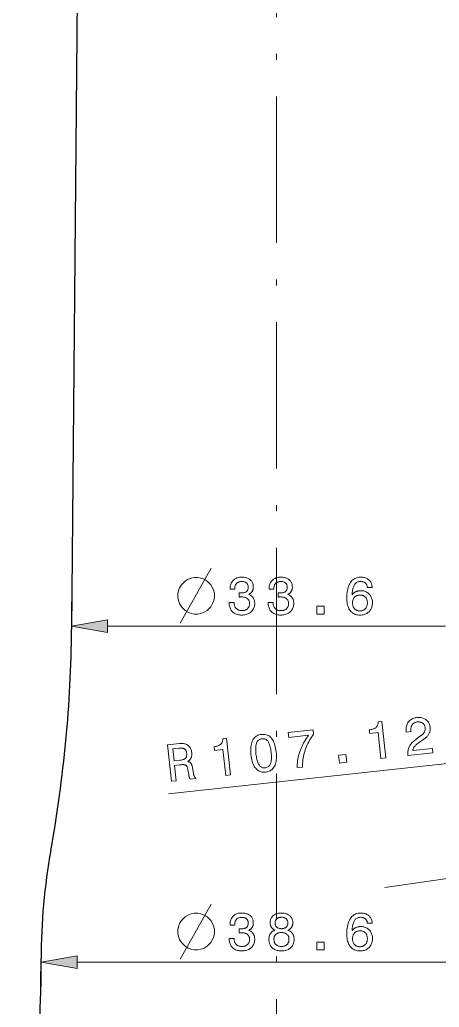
# Model space of a CAD drawing. Extents: x 0 to 297, y 0 to 550.
# Drawn here: x 122.1 to 156.5, y 190.7 to 271.6 of the extents above; entities that cross this region are included whole.
import ezdxf

# ---------------------------------------------------------------- set-up
doc = ezdxf.new("R2010")
doc.units = 0
doc.linetypes.add('DASHDOT', pattern=[18.5, 12, -3, 0.5, -3])

msp = doc.modelspace()

# ---------------------------------------------------------------- linework, layer by layer
at = {"color": 7, "linetype": 'DASHDOT', "lineweight": 13}
msp.add_line((143.167, 357.822), (143.167, 124.347), dxfattribs=at)
at = {"color": 7, "lineweight": 30}
msp.add_line((126.867, 278.622), (126.367, 221.622), dxfattribs=at)
at = {"color": 7, "lineweight": 13, "ltscale": 0.056835}
msp.add_line((126.367, 221.622), (126.367, 223.895), dxfattribs=at)
at = {"color": 7, "lineweight": 13}
for p, q in [((129.321, 221.895), (157.012, 221.895)), ((157.65, 210.686), (134.317, 208.153)), ((126.821, 194.358), (159.512, 194.358))]:
    msp.add_line(p, q, dxfattribs=at)
at = {"color": 7, "lineweight": 13, "ltscale": 0.25}
msp.add_line((152.038, 200.463), (161.931, 201.923), dxfattribs=at)
at = {"color": 7, "lineweight": 13, "ltscale": 0.056581}
msp.add_line((123.867, 194.622), (123.867, 192.358), dxfattribs=at)
at = {"color": 7, "lineweight": 13}
for points in [[(135.268, 222.145), (136.968, 225.145), (137.818, 226.645)], [(135.268, 194.608), (136.968, 197.608), (137.818, 199.108)]]:
    msp.add_lwpolyline(points, dxfattribs=at)
for points in [[(139.279, 223.835), (139.677, 223.835), (139.68, 223.774), (139.686, 223.715), (139.695, 223.658), (139.708, 223.605), (139.724, 223.555), (139.743, 223.507), (139.765, 223.462), (139.79, 223.42), (139.819, 223.381), (139.851, 223.345), (139.886, 223.312), (139.923, 223.283), (139.963, 223.257), (140.006, 223.234), (140.052, 223.215), (140.1, 223.199), (140.151, 223.187), (140.205, 223.178), (140.261, 223.173), (140.32, 223.171), (140.378, 223.173), (140.433, 223.178), (140.486, 223.186), (140.536, 223.197), (140.584, 223.211), (140.629, 223.228), (140.672, 223.249), (140.712, 223.272), (140.75, 223.299), (140.785, 223.329), (140.817, 223.362), (140.846, 223.397), (140.871, 223.435), (140.893, 223.475), (140.912, 223.517), (140.927, 223.562), (140.939, 223.609), (140.948, 223.658), (140.953, 223.71), (140.955, 223.764), (140.953, 223.813), (140.948, 223.86), (140.939, 223.904), (140.928, 223.947), (140.913, 223.987), (140.894, 224.025), (140.872, 224.061), (140.847, 224.094), (140.819, 224.126), (140.787, 224.155), (140.752, 224.181), (140.714, 224.205), (140.674, 224.226), (140.631, 224.245), (140.585, 224.26), (140.537, 224.273), (140.486, 224.282), (140.432, 224.289), (140.375, 224.294), (140.316, 224.295), (140.307, 224.295), (140.299, 224.295), (140.29, 224.295), (140.281, 224.295), (140.273, 224.294), (140.264, 224.294), (140.255, 224.294), (140.246, 224.294), (140.236, 224.293), (140.227, 224.293), (140.218, 224.292), (140.207, 224.292), (140.197, 224.291), (140.185, 224.291), (140.173, 224.29), (140.161, 224.29), (140.148, 224.289), (140.134, 224.288), (140.12, 224.287), (140.105, 224.287), (140.105, 224.626), (140.114, 224.626), (140.123, 224.625), (140.132, 224.625), (140.141, 224.624), (140.15, 224.624), (140.159, 224.624), (140.168, 224.624), (140.176, 224.623), (140.185, 224.623), (140.193, 224.623), (140.202, 224.623), (140.21, 224.622), (140.218, 224.622), (140.226, 224.622), (140.234, 224.622), (140.242, 224.622), (140.249, 224.622), (140.257, 224.622), (140.264, 224.622), (140.271, 224.622), (140.328, 224.623), (140.382, 224.626), (140.432, 224.632), (140.48, 224.64), (140.525, 224.65), (140.566, 224.663), (140.605, 224.678), (140.64, 224.695), (140.673, 224.715), (140.703, 224.737), (140.729, 224.761), (140.753, 224.787), (140.774, 224.816), (140.792, 224.848), (140.808, 224.882), (140.82, 224.918), (140.83, 224.957), (140.837, 224.998), (140.841, 225.042), (140.843, 225.088), (140.841, 225.132), (140.837, 225.175), (140.831, 225.215), (140.821, 225.253), (140.809, 225.289), (140.794, 225.323), (140.776, 225.355), (140.756, 225.385), (140.733, 225.412), (140.707, 225.438), (140.678, 225.461), (140.648, 225.482), (140.615, 225.5), (140.579, 225.516), (140.541, 225.529), (140.501, 225.54), (140.458, 225.549), (140.413, 225.555), (140.366, 225.559), (140.316, 225.56), (140.26, 225.558), (140.207, 225.553), (140.156, 225.545), (140.108, 225.534), (140.064, 225.519), (140.021, 225.501), (139.982, 225.48), (139.945, 225.456), (139.911, 225.428), (139.88, 225.398), (139.852, 225.364), (139.827, 225.327), (139.805, 225.287), (139.785, 225.243), (139.769, 225.197), (139.756, 225.148), (139.745, 225.096), (139.738, 225.041), (139.733, 224.982), (139.732, 224.921), (139.348, 224.921), (139.348, 224.951), (139.351, 225.037), (139.358, 225.12), (139.371, 225.199), (139.389, 225.274), (139.412, 225.346), (139.44, 225.415), (139.474, 225.48), (139.512, 225.541), (139.556, 225.599), (139.604, 225.653), (139.657, 225.702), (139.714, 225.747), (139.774, 225.786), (139.838, 225.82), (139.905, 225.849), (139.976, 225.872), (140.05, 225.891), (140.128, 225.904), (140.21, 225.911), (140.295, 225.914), (140.385, 225.912), (140.47, 225.906), (140.552, 225.895), (140.629, 225.88), (140.703, 225.861), (140.772, 225.837), (140.837, 225.81), (140.898, 225.778), (140.955, 225.742), (141.007, 225.701), (141.055, 225.657), (141.098, 225.609), (141.136, 225.558), (141.169, 225.504), (141.197, 225.446), (141.22, 225.385), (141.237, 225.32), (141.25, 225.253), (141.258, 225.181), (141.26, 225.107), (141.259, 225.064), (141.256, 225.022), (141.252, 224.982), (141.245, 224.943), (141.236, 224.905), (141.226, 224.869), (141.213, 224.834), (141.199, 224.8), (141.183, 224.767), (141.164, 224.736), (141.144, 224.706), (141.122, 224.677), (141.098, 224.65), (141.073, 224.624), (141.045, 224.6), (141.016, 224.577), (140.985, 224.556), (140.952, 224.537), (140.917, 224.518), (140.881, 224.502), (140.928, 224.483), (140.973, 224.462), (141.016, 224.44), (141.056, 224.415), (141.094, 224.388), (141.13, 224.36), (141.163, 224.329), (141.194, 224.296), (141.222, 224.262), (141.249, 224.225), (141.272, 224.187), (141.294, 224.147), (141.313, 224.105), (141.329, 224.061), (141.343, 224.016), (141.354, 223.969), (141.363, 223.92), (141.369, 223.87), (141.373, 223.818), (141.374, 223.764), (141.371, 223.679), (141.362, 223.598), (141.348, 223.52), (141.327, 223.445), (141.3, 223.374), (141.268, 223.307), (141.229, 223.242), (141.185, 223.181), (141.135, 223.124), (141.079, 223.07), (141.018, 223.02), (140.953, 222.976), (140.884, 222.937), (140.812, 222.903), (140.735, 222.874), (140.655, 222.85), (140.571, 222.832), (140.483, 222.819), (140.391, 222.811), (140.295, 222.809), (140.204, 222.811), (140.117, 222.82), (140.033, 222.833), (139.954, 222.852), (139.878, 222.877), (139.806, 222.907), (139.737, 222.942), (139.673, 222.983), (139.612, 223.029), (139.555, 223.081), (139.502, 223.137), (139.455, 223.197), (139.414, 223.26), (139.378, 223.327), (139.348, 223.398), (139.323, 223.472), (139.303, 223.55), (139.29, 223.632), (139.281, 223.717), (139.279, 223.806)], [(142.477, 223.835), (142.875, 223.835), (142.878, 223.774), (142.884, 223.715), (142.893, 223.658), (142.906, 223.605), (142.922, 223.555), (142.941, 223.507), (142.963, 223.462), (142.988, 223.42), (143.017, 223.381), (143.049, 223.345), (143.084, 223.312), (143.121, 223.283), (143.162, 223.257), (143.205, 223.234), (143.25, 223.215), (143.298, 223.199), (143.349, 223.187), (143.403, 223.178), (143.459, 223.173), (143.518, 223.171), (143.576, 223.173), (143.631, 223.178), (143.684, 223.186), (143.734, 223.197), (143.782, 223.211), (143.827, 223.228), (143.87, 223.249), (143.91, 223.272), (143.948, 223.299), (143.983, 223.329), (144.015, 223.362), (144.044, 223.397), (144.07, 223.435), (144.092, 223.475), (144.11, 223.517), (144.126, 223.562), (144.137, 223.609), (144.146, 223.658), (144.151, 223.71), (144.153, 223.764), (144.151, 223.813), (144.146, 223.86), (144.138, 223.904), (144.126, 223.947), (144.111, 223.987), (144.092, 224.025), (144.071, 224.061), (144.045, 224.094), (144.017, 224.126), (143.985, 224.155), (143.95, 224.181), (143.913, 224.205), (143.872, 224.226), (143.829, 224.245), (143.784, 224.26), (143.735, 224.273), (143.684, 224.282), (143.63, 224.289), (143.573, 224.294), (143.514, 224.295), (143.505, 224.295), (143.497, 224.295), (143.488, 224.295), (143.48, 224.295), (143.471, 224.294), (143.462, 224.294), (143.453, 224.294), (143.444, 224.294), (143.435, 224.293), (143.425, 224.293), (143.416, 224.292), (143.406, 224.292), (143.395, 224.291), (143.384, 224.291), (143.372, 224.29), (143.359, 224.29), (143.346, 224.289), (143.332, 224.288), (143.318, 224.287), (143.303, 224.287), (143.303, 224.626), (143.312, 224.626), (143.321, 224.625), (143.331, 224.625), (143.34, 224.624), (143.348, 224.624), (143.357, 224.624), (143.366, 224.624), (143.375, 224.623), (143.383, 224.623), (143.392, 224.623), (143.4, 224.623), (143.408, 224.622), (143.416, 224.622), (143.424, 224.622), (143.432, 224.622), (143.44, 224.622), (143.448, 224.622), (143.455, 224.622), (143.462, 224.622), (143.47, 224.622), (143.526, 224.623), (143.58, 224.626), (143.631, 224.632), (143.678, 224.64), (143.723, 224.65), (143.764, 224.663), (143.803, 224.678), (143.839, 224.695), (143.871, 224.715), (143.901, 224.737), (143.927, 224.761), (143.951, 224.787), (143.972, 224.816), (143.99, 224.848), (144.006, 224.882), (144.019, 224.918), (144.028, 224.957), (144.035, 224.998), (144.04, 225.042), (144.041, 225.088), (144.04, 225.132), (144.036, 225.175), (144.029, 225.215), (144.019, 225.253), (144.007, 225.289), (143.992, 225.323), (143.974, 225.355), (143.954, 225.385), (143.931, 225.412), (143.905, 225.438), (143.877, 225.461), (143.846, 225.482), (143.813, 225.5), (143.777, 225.516), (143.739, 225.529), (143.699, 225.54), (143.656, 225.549), (143.611, 225.555), (143.564, 225.559), (143.514, 225.56), (143.458, 225.558), (143.405, 225.553), (143.354, 225.545), (143.307, 225.534), (143.262, 225.519), (143.22, 225.501), (143.18, 225.48), (143.144, 225.456), (143.11, 225.428), (143.079, 225.398), (143.05, 225.364), (143.025, 225.327), (143.003, 225.287), (142.983, 225.243), (142.967, 225.197), (142.954, 225.148), (142.943, 225.096), (142.936, 225.041), (142.931, 224.982), (142.93, 224.921), (142.546, 224.921), (142.546, 224.951), (142.549, 225.037), (142.556, 225.12), (142.569, 225.199), (142.587, 225.274), (142.61, 225.346), (142.638, 225.415), (142.672, 225.48), (142.71, 225.541), (142.754, 225.599), (142.802, 225.653), (142.855, 225.702), (142.912, 225.747), (142.972, 225.786), (143.036, 225.82), (143.103, 225.849), (143.174, 225.872), (143.248, 225.891), (143.326, 225.904), (143.408, 225.911), (143.493, 225.914), (143.583, 225.912), (143.668, 225.906), (143.75, 225.895), (143.827, 225.88), (143.901, 225.861), (143.97, 225.837), (144.035, 225.81), (144.096, 225.778), (144.153, 225.742), (144.205, 225.701), (144.253, 225.657), (144.296, 225.609), (144.334, 225.558), (144.367, 225.504), (144.395, 225.446), (144.418, 225.385), (144.436, 225.32), (144.448, 225.253), (144.456, 225.181), (144.458, 225.107), (144.457, 225.064), (144.455, 225.022), (144.45, 224.982), (144.443, 224.943), (144.434, 224.905), (144.424, 224.869), (144.411, 224.834), (144.397, 224.8), (144.381, 224.767), (144.362, 224.736), (144.342, 224.706), (144.32, 224.677), (144.297, 224.65), (144.271, 224.624), (144.244, 224.6), (144.214, 224.577), (144.183, 224.556), (144.15, 224.537), (144.116, 224.518), (144.079, 224.502), (144.126, 224.483), (144.171, 224.462), (144.214, 224.44), (144.254, 224.415), (144.292, 224.388), (144.328, 224.36), (144.361, 224.329), (144.392, 224.296), (144.421, 224.262), (144.447, 224.225), (144.471, 224.187), (144.492, 224.147), (144.511, 224.105), (144.527, 224.061), (144.541, 224.016), (144.552, 223.969), (144.561, 223.92), (144.567, 223.87), (144.571, 223.818), (144.572, 223.764), (144.569, 223.679), (144.56, 223.598), (144.546, 223.52), (144.525, 223.445), (144.498, 223.374), (144.466, 223.307), (144.428, 223.242), (144.383, 223.181), (144.333, 223.124), (144.277, 223.07), (144.216, 223.02), (144.151, 222.976), (144.083, 222.937), (144.01, 222.903), (143.933, 222.874), (143.853, 222.85), (143.769, 222.832), (143.681, 222.819), (143.589, 222.811), (143.493, 222.809), (143.402, 222.811), (143.315, 222.82), (143.231, 222.833), (143.152, 222.852), (143.076, 222.877), (143.004, 222.907), (142.935, 222.942), (142.871, 222.983), (142.81, 223.029), (142.753, 223.081), (142.7, 223.137), (142.653, 223.197), (142.612, 223.26), (142.576, 223.327), (142.546, 223.398), (142.521, 223.472), (142.502, 223.55), (142.488, 223.632), (142.479, 223.717), (142.477, 223.806)], [(150.998, 225.083), (150.602, 225.083), (150.596, 225.129), (150.588, 225.173), (150.577, 225.214), (150.565, 225.253), (150.55, 225.29), (150.532, 225.324), (150.512, 225.357), (150.49, 225.387), (150.466, 225.415), (150.439, 225.441), (150.411, 225.464), (150.38, 225.485), (150.347, 225.504), (150.312, 225.52), (150.274, 225.533), (150.235, 225.544), (150.194, 225.553), (150.151, 225.559), (150.105, 225.563), (150.058, 225.564), (149.994, 225.561), (149.932, 225.553), (149.874, 225.54), (149.819, 225.521), (149.767, 225.497), (149.719, 225.467), (149.673, 225.432), (149.63, 225.391), (149.59, 225.346), (149.554, 225.294), (149.52, 225.238), (149.49, 225.175), (149.462, 225.107), (149.437, 225.034), (149.415, 224.955), (149.396, 224.87), (149.38, 224.78), (149.367, 224.684), (149.357, 224.583), (149.349, 224.476), (149.375, 224.508), (149.402, 224.538), (149.43, 224.567), (149.46, 224.594), (149.49, 224.619), (149.521, 224.643), (149.554, 224.665), (149.588, 224.686), (149.622, 224.705), (149.658, 224.723), (149.695, 224.739), (149.733, 224.753), (149.772, 224.766), (149.811, 224.777), (149.851, 224.786), (149.893, 224.794), (149.935, 224.8), (149.978, 224.804), (150.022, 224.806), (150.066, 224.807), (150.15, 224.805), (150.23, 224.796), (150.307, 224.783), (150.381, 224.764), (150.452, 224.739), (150.52, 224.709), (150.584, 224.673), (150.645, 224.633), (150.703, 224.586), (150.758, 224.534), (150.808, 224.478), (150.853, 224.418), (150.893, 224.355), (150.928, 224.288), (150.957, 224.218), (150.981, 224.144), (150.999, 224.067), (151.013, 223.986), (151.021, 223.902), (151.023, 223.814), (151.021, 223.727), (151.012, 223.642), (150.998, 223.561), (150.978, 223.484), (150.953, 223.409), (150.922, 223.338), (150.885, 223.271), (150.843, 223.206), (150.795, 223.146), (150.742, 223.088), (150.684, 223.035), (150.622, 222.987), (150.557, 222.946), (150.489, 222.909), (150.417, 222.879), (150.342, 222.853), (150.263, 222.834), (150.18, 222.82), (150.094, 222.811), (150.005, 222.809), (149.902, 222.812), (149.804, 222.823), (149.711, 222.841), (149.623, 222.867), (149.54, 222.9), (149.461, 222.94), (149.388, 222.987), (149.32, 223.042), (149.256, 223.104), (149.198, 223.173), (149.144, 223.25), (149.097, 223.332), (149.055, 223.421), (149.018, 223.517), (148.987, 223.619), (148.962, 223.727), (148.943, 223.842), (148.928, 223.963), (148.92, 224.091), (148.917, 224.225), (148.92, 224.383), (148.929, 224.533), (148.944, 224.676), (148.965, 224.811), (148.992, 224.94), (149.025, 225.061), (149.063, 225.175), (149.108, 225.281), (149.159, 225.38), (149.216, 225.472), (149.278, 225.556), (149.344, 225.631), (149.416, 225.698), (149.493, 225.755), (149.574, 225.804), (149.66, 225.843), (149.75, 225.874), (149.846, 225.896), (149.946, 225.91), (150.052, 225.914), (150.135, 225.912), (150.215, 225.905), (150.292, 225.895), (150.365, 225.879), (150.434, 225.86), (150.5, 225.836), (150.562, 225.808), (150.621, 225.775), (150.676, 225.738), (150.727, 225.697), (150.774, 225.652), (150.817, 225.603), (150.856, 225.551), (150.889, 225.495), (150.919, 225.435), (150.944, 225.372), (150.964, 225.305), (150.98, 225.235), (150.991, 225.161)], [(136.718, 225.895), (136.418, 225.895), (136.168, 225.845), (135.918, 225.745), (135.668, 225.595), (135.368, 225.295), (135.218, 225.045), (135.118, 224.795), (135.068, 224.545), (135.068, 224.245), (135.118, 223.995), (135.218, 223.745), (135.368, 223.495), (135.668, 223.195), (135.918, 223.045), (136.168, 222.945), (136.418, 222.895), (136.718, 222.895), (136.968, 222.945), (137.218, 223.045), (137.468, 223.195), (137.768, 223.495), (137.918, 223.745), (138.018, 223.995), (138.068, 224.245), (138.068, 224.545), (138.018, 224.795), (137.918, 225.045), (137.768, 225.295), (137.468, 225.595), (137.218, 225.745), (136.968, 225.845)], [(150.606, 223.81), (150.604, 223.868), (150.599, 223.923), (150.591, 223.975), (150.58, 224.026), (150.565, 224.074), (150.548, 224.119), (150.526, 224.162), (150.502, 224.203), (150.474, 224.242), (150.444, 224.278), (150.41, 224.311), (150.375, 224.341), (150.337, 224.367), (150.298, 224.39), (150.256, 224.409), (150.212, 224.425), (150.167, 224.437), (150.119, 224.446), (150.069, 224.451), (150.018, 224.453), (149.96, 224.451), (149.905, 224.446), (149.852, 224.438), (149.802, 224.425), (149.755, 224.41), (149.71, 224.391), (149.667, 224.368), (149.627, 224.342), (149.59, 224.313), (149.555, 224.28), (149.523, 224.244), (149.495, 224.206), (149.47, 224.165), (149.448, 224.121), (149.429, 224.075), (149.414, 224.026), (149.403, 223.975), (149.394, 223.921), (149.389, 223.865), (149.387, 223.806), (149.389, 223.747), (149.394, 223.69), (149.402, 223.636), (149.414, 223.585), (149.429, 223.535), (149.447, 223.489), (149.469, 223.445), (149.493, 223.403), (149.521, 223.364), (149.553, 223.327), (149.587, 223.294), (149.624, 223.264), (149.663, 223.237), (149.704, 223.214), (149.748, 223.194), (149.794, 223.179), (149.842, 223.166), (149.893, 223.157), (149.946, 223.152), (150.001, 223.15), (150.054, 223.152), (150.105, 223.158), (150.154, 223.167), (150.2, 223.179), (150.245, 223.196), (150.288, 223.216), (150.329, 223.24), (150.367, 223.267), (150.404, 223.298), (150.438, 223.333), (150.47, 223.37), (150.499, 223.41), (150.524, 223.452), (150.546, 223.497), (150.564, 223.543), (150.579, 223.592), (150.591, 223.643), (150.599, 223.697), (150.604, 223.752)], [(146.465, 222.895), (146.465, 223.538), (147.062, 223.538), (147.062, 222.895)], [(129.321, 222.416), (126.367, 221.895), (129.321, 221.374)], [(151.721, 211.048), (151.491, 213.169), (150.795, 213.094), (150.762, 213.398), (150.836, 213.408), (150.907, 213.421), (150.973, 213.436), (151.034, 213.453), (151.092, 213.472), (151.145, 213.494), (151.194, 213.517), (151.239, 213.543), (151.28, 213.571), (151.317, 213.601), (151.349, 213.633), (151.379, 213.669), (151.405, 213.708), (151.427, 213.749), (151.447, 213.793), (151.463, 213.841), (151.475, 213.891), (151.485, 213.945), (151.491, 214.001), (151.494, 214.06), (151.785, 214.092), (152.111, 211.09)], [(153.93, 211.288), (153.929, 211.3), (153.921, 211.388), (153.918, 211.472), (153.92, 211.555), (153.926, 211.634), (153.936, 211.712), (153.951, 211.787), (153.97, 211.859), (153.993, 211.929), (154.021, 211.996), (154.054, 212.062), (154.092, 212.126), (154.136, 212.19), (154.188, 212.256), (154.245, 212.322), (154.31, 212.388), (154.381, 212.455), (154.459, 212.523), (154.543, 212.591), (154.634, 212.66), (154.732, 212.73), (154.971, 212.896), (155.012, 212.926), (155.051, 212.956), (155.088, 212.986), (155.122, 213.017), (155.154, 213.048), (155.183, 213.08), (155.209, 213.112), (155.233, 213.144), (155.255, 213.177), (155.274, 213.21), (155.29, 213.243), (155.304, 213.277), (155.317, 213.313), (155.326, 213.349), (155.334, 213.386), (155.339, 213.423), (155.343, 213.462), (155.344, 213.501), (155.343, 213.541), (155.339, 213.583), (155.333, 213.629), (155.323, 213.673), (155.31, 213.715), (155.294, 213.755), (155.275, 213.792), (155.253, 213.828), (155.228, 213.861), (155.2, 213.892), (155.169, 213.921), (155.135, 213.947), (155.099, 213.971), (155.06, 213.992), (155.02, 214.01), (154.978, 214.025), (154.933, 214.036), (154.887, 214.044), (154.84, 214.049), (154.79, 214.051), (154.738, 214.05), (154.685, 214.046), (154.632, 214.038), (154.582, 214.027), (154.534, 214.013), (154.49, 213.995), (154.448, 213.974), (154.408, 213.949), (154.372, 213.921), (154.338, 213.889), (154.307, 213.854), (154.278, 213.815), (154.253, 213.774), (154.23, 213.73), (154.212, 213.683), (154.197, 213.635), (154.185, 213.583), (154.176, 213.53), (154.171, 213.474), (154.17, 213.415), (154.172, 213.354), (154.177, 213.291), (154.181, 213.255), (153.791, 213.213), (153.784, 213.274), (153.777, 213.367), (153.775, 213.456), (153.78, 213.542), (153.79, 213.624), (153.806, 213.704), (153.827, 213.78), (153.855, 213.852), (153.888, 213.922), (153.927, 213.988), (153.972, 214.05), (154.021, 214.109), (154.076, 214.162), (154.134, 214.21), (154.198, 214.253), (154.265, 214.291), (154.337, 214.324), (154.413, 214.352), (154.494, 214.375), (154.579, 214.392), (154.669, 214.405), (154.756, 214.412), (154.839, 214.413), (154.92, 214.41), (154.998, 214.401), (155.074, 214.387), (155.146, 214.367), (155.215, 214.342), (155.282, 214.312), (155.346, 214.277), (155.407, 214.237), (155.464, 214.192), (155.516, 214.143), (155.563, 214.091), (155.605, 214.035), (155.641, 213.975), (155.673, 213.912), (155.699, 213.845), (155.721, 213.775), (155.737, 213.701), (155.748, 213.623), (155.753, 213.562), (155.755, 213.502), (155.753, 213.443), (155.748, 213.386), (155.74, 213.329), (155.728, 213.274), (155.713, 213.22), (155.695, 213.168), (155.673, 213.116), (155.648, 213.066), (155.619, 213.016), (155.587, 212.968), (155.551, 212.92), (155.512, 212.874), (155.47, 212.828), (155.424, 212.783), (155.374, 212.739), (155.321, 212.695), (155.265, 212.653), (155.205, 212.612), (154.967, 212.456), (154.902, 212.412), (154.84, 212.369), (154.782, 212.326), (154.729, 212.285), (154.679, 212.245), (154.633, 212.207), (154.591, 212.169), (154.553, 212.133), (154.519, 212.097), (154.489, 212.063), (154.462, 212.029), (154.438, 211.995), (154.415, 211.96), (154.395, 211.925), (154.377, 211.889), (154.361, 211.853), (154.347, 211.816), (154.336, 211.779), (154.327, 211.741), (154.32, 211.703), (155.938, 211.879), (155.978, 211.51)], [(141.067, 211.364), (141.053, 211.512), (141.046, 211.653), (141.045, 211.788), (141.049, 211.916), (141.06, 212.037), (141.077, 212.152), (141.1, 212.26), (141.129, 212.361), (141.164, 212.456), (141.206, 212.544), (141.253, 212.625), (141.306, 212.699), (141.364, 212.765), (141.428, 212.824), (141.498, 212.875), (141.573, 212.92), (141.655, 212.956), (141.741, 212.986), (141.834, 213.008), (141.932, 213.023), (142.032, 213.029), (142.128, 213.028), (142.219, 213.018), (142.307, 213), (142.39, 212.973), (142.469, 212.938), (142.544, 212.895), (142.615, 212.843), (142.682, 212.783), (142.745, 212.714), (142.803, 212.637), (142.857, 212.553), (142.907, 212.46), (142.952, 212.359), (142.993, 212.251), (143.03, 212.134), (143.062, 212.009), (143.089, 211.877), (143.112, 211.736), (143.131, 211.588), (143.145, 211.439), (143.152, 211.297), (143.154, 211.162), (143.149, 211.034), (143.138, 210.912), (143.122, 210.798), (143.099, 210.69), (143.07, 210.59), (143.036, 210.496), (142.995, 210.409), (142.948, 210.329), (142.896, 210.256), (142.838, 210.19), (142.774, 210.132), (142.704, 210.081), (142.628, 210.037), (142.546, 210.001), (142.459, 209.972), (142.366, 209.95), (142.267, 209.935), (142.168, 209.928), (142.073, 209.93), (141.982, 209.94), (141.895, 209.958), (141.812, 209.985), (141.732, 210.02), (141.657, 210.063), (141.586, 210.115), (141.519, 210.175), (141.455, 210.244), (141.396, 210.32), (141.342, 210.405), (141.292, 210.497), (141.246, 210.597), (141.205, 210.705), (141.168, 210.821), (141.136, 210.945), (141.108, 211.077), (141.085, 211.216)], [(144.842, 210.302), (144.848, 210.447), (144.858, 210.59), (144.872, 210.732), (144.891, 210.873), (144.914, 211.012), (144.941, 211.149), (144.972, 211.285), (145.008, 211.419), (145.048, 211.552), (145.092, 211.683), (145.141, 211.813), (145.194, 211.942), (145.252, 212.071), (145.315, 212.2), (145.382, 212.327), (145.454, 212.455), (145.531, 212.581), (145.613, 212.707), (145.699, 212.833), (145.79, 212.958), (144.159, 212.781), (144.117, 213.173), (146.16, 213.394), (146.199, 213.038), (146.111, 212.916), (146.028, 212.792), (145.949, 212.667), (145.875, 212.541), (145.805, 212.414), (145.739, 212.286), (145.677, 212.156), (145.62, 212.025), (145.568, 211.893), (145.519, 211.76), (145.475, 211.625), (145.436, 211.489), (145.401, 211.352), (145.37, 211.213), (145.343, 211.072), (145.321, 210.93), (145.303, 210.787), (145.29, 210.642), (145.281, 210.496), (145.276, 210.349)], [(134.544, 209.184), (134.221, 212.162), (135.216, 212.27), (135.303, 212.278), (135.385, 212.28), (135.464, 212.277), (135.539, 212.27), (135.61, 212.258), (135.678, 212.241), (135.741, 212.22), (135.802, 212.193), (135.858, 212.162), (135.911, 212.126), (135.959, 212.086), (136.004, 212.041), (136.044, 211.991), (136.08, 211.937), (136.112, 211.879), (136.14, 211.816), (136.164, 211.748), (136.183, 211.676), (136.199, 211.6), (136.21, 211.519), (136.214, 211.471), (136.216, 211.424), (136.216, 211.378), (136.214, 211.333), (136.209, 211.29), (136.203, 211.248), (136.194, 211.208), (136.183, 211.168), (136.17, 211.13), (136.155, 211.094), (136.138, 211.058), (136.119, 211.024), (136.097, 210.991), (136.074, 210.96), (136.048, 210.93), (136.02, 210.902), (135.991, 210.875), (135.959, 210.849), (135.925, 210.825), (135.889, 210.802), (135.922, 210.794), (135.953, 210.786), (135.983, 210.776), (136.01, 210.764), (136.036, 210.752), (136.061, 210.738), (136.083, 210.722), (136.104, 210.705), (136.124, 210.687), (136.141, 210.667), (136.157, 210.645), (136.173, 210.619), (136.188, 210.59), (136.202, 210.557), (136.216, 210.521), (136.229, 210.482), (136.241, 210.439), (136.252, 210.393), (136.263, 210.343), (136.273, 210.29), (136.357, 209.809), (136.363, 209.779), (136.369, 209.75), (136.375, 209.723), (136.381, 209.698), (136.387, 209.675), (136.394, 209.653), (136.401, 209.633), (136.408, 209.614), (136.415, 209.598), (136.422, 209.583), (136.43, 209.569), (136.438, 209.556), (136.447, 209.544), (136.457, 209.533), (136.467, 209.523), (136.477, 209.513), (136.489, 209.504), (136.501, 209.496), (136.513, 209.488), (136.526, 209.482), (136.535, 209.4), (136.085, 209.351), (136.078, 209.361), (136.071, 209.371), (136.064, 209.383), (136.058, 209.395), (136.051, 209.409), (136.045, 209.423), (136.039, 209.438), (136.033, 209.455), (136.027, 209.472), (136.021, 209.491), (136.015, 209.51), (136.009, 209.531), (136.003, 209.553), (135.997, 209.577), (135.992, 209.602), (135.986, 209.628), (135.98, 209.656), (135.974, 209.685), (135.969, 209.716), (135.963, 209.747), (135.9, 210.131), (135.89, 210.186), (135.878, 210.238), (135.866, 210.285), (135.851, 210.328), (135.836, 210.367), (135.819, 210.402), (135.801, 210.432), (135.782, 210.458), (135.761, 210.48), (135.74, 210.497), (135.714, 210.511), (135.683, 210.523), (135.645, 210.532), (135.602, 210.539), (135.552, 210.544), (135.497, 210.546), (135.435, 210.545), (135.368, 210.542), (135.294, 210.537), (135.215, 210.529), (134.806, 210.485), (134.942, 209.227)], [(139.003, 209.668), (138.773, 211.789), (138.077, 211.713), (138.044, 212.017), (138.118, 212.028), (138.188, 212.041), (138.255, 212.056), (138.316, 212.073), (138.374, 212.092), (138.427, 212.114), (138.476, 212.137), (138.521, 212.163), (138.562, 212.191), (138.599, 212.221), (138.631, 212.253), (138.661, 212.289), (138.687, 212.327), (138.709, 212.369), (138.729, 212.413), (138.745, 212.461), (138.757, 212.511), (138.767, 212.564), (138.773, 212.621), (138.776, 212.68), (139.067, 212.712), (139.393, 209.71)], [(141.477, 211.408), (141.492, 211.288), (141.509, 211.176), (141.528, 211.07), (141.549, 210.971), (141.573, 210.879), (141.599, 210.793), (141.627, 210.715), (141.658, 210.644), (141.691, 210.58), (141.726, 210.522), (141.764, 210.471), (141.805, 210.427), (141.848, 210.388), (141.894, 210.355), (141.943, 210.329), (141.995, 210.308), (142.049, 210.294), (142.106, 210.286), (142.166, 210.283), (142.229, 210.287), (142.291, 210.297), (142.35, 210.312), (142.404, 210.332), (142.454, 210.358), (142.5, 210.388), (142.542, 210.424), (142.58, 210.466), (142.614, 210.512), (142.643, 210.564), (142.669, 210.621), (142.69, 210.684), (142.708, 210.754), (142.722, 210.83), (142.733, 210.912), (142.74, 211.001), (142.743, 211.097), (142.742, 211.198), (142.738, 211.307), (142.73, 211.422), (142.718, 211.543), (142.704, 211.664), (142.687, 211.778), (142.668, 211.885), (142.646, 211.985), (142.623, 212.078), (142.597, 212.164), (142.569, 212.242), (142.539, 212.313), (142.507, 212.377), (142.472, 212.434), (142.435, 212.485), (142.395, 212.529), (142.352, 212.567), (142.306, 212.6), (142.257, 212.626), (142.206, 212.646), (142.151, 212.66), (142.094, 212.668), (142.034, 212.67), (141.971, 212.666), (141.909, 212.657), (141.85, 212.642), (141.796, 212.621), (141.746, 212.596), (141.7, 212.564), (141.658, 212.528), (141.62, 212.486), (141.586, 212.439), (141.556, 212.387), (141.53, 212.329), (141.508, 212.265), (141.49, 212.195), (141.475, 212.119), (141.464, 212.036), (141.457, 211.947), (141.454, 211.852), (141.454, 211.751), (141.458, 211.643), (141.466, 211.529)], [(135.145, 211.894), (134.659, 211.841), (134.766, 210.849), (135.225, 210.899), (135.293, 210.908), (135.356, 210.918), (135.415, 210.93), (135.469, 210.944), (135.519, 210.96), (135.565, 210.978), (135.605, 210.998), (135.642, 211.019), (135.674, 211.042), (135.701, 211.068), (135.725, 211.095), (135.745, 211.125), (135.763, 211.158), (135.777, 211.194), (135.788, 211.232), (135.796, 211.274), (135.801, 211.318), (135.803, 211.364), (135.802, 211.414), (135.798, 211.466), (135.791, 211.517), (135.782, 211.565), (135.77, 211.61), (135.756, 211.651), (135.739, 211.689), (135.72, 211.724), (135.699, 211.755), (135.675, 211.783), (135.649, 211.808), (135.62, 211.83), (135.589, 211.848), (135.554, 211.864), (135.515, 211.877), (135.473, 211.888), (135.427, 211.895), (135.378, 211.9), (135.325, 211.903), (135.269, 211.902), (135.209, 211.899)], [(148.321, 210.679), (148.252, 211.318), (148.845, 211.383), (148.914, 210.744)], [(139.279, 196.299), (139.677, 196.299), (139.68, 196.237), (139.686, 196.178), (139.695, 196.122), (139.708, 196.069), (139.724, 196.018), (139.743, 195.971), (139.765, 195.926), (139.79, 195.884), (139.819, 195.845), (139.851, 195.809), (139.886, 195.776), (139.923, 195.746), (139.963, 195.72), (140.006, 195.697), (140.052, 195.678), (140.1, 195.662), (140.151, 195.65), (140.205, 195.642), (140.261, 195.636), (140.32, 195.635), (140.378, 195.636), (140.433, 195.641), (140.486, 195.649), (140.536, 195.66), (140.584, 195.674), (140.629, 195.692), (140.672, 195.712), (140.712, 195.736), (140.75, 195.763), (140.785, 195.793), (140.817, 195.826), (140.846, 195.861), (140.871, 195.898), (140.893, 195.938), (140.912, 195.98), (140.927, 196.025), (140.939, 196.072), (140.948, 196.121), (140.953, 196.173), (140.955, 196.227), (140.953, 196.276), (140.948, 196.323), (140.939, 196.368), (140.928, 196.41), (140.913, 196.45), (140.894, 196.488), (140.872, 196.524), (140.847, 196.558), (140.819, 196.589), (140.787, 196.618), (140.752, 196.645), (140.714, 196.669), (140.674, 196.69), (140.631, 196.708), (140.585, 196.723), (140.537, 196.736), (140.486, 196.746), (140.432, 196.753), (140.375, 196.757), (140.316, 196.758), (140.307, 196.758), (140.299, 196.758), (140.29, 196.758), (140.281, 196.758), (140.273, 196.758), (140.264, 196.758), (140.255, 196.757), (140.246, 196.757), (140.236, 196.757), (140.227, 196.756), (140.218, 196.756), (140.207, 196.755), (140.197, 196.755), (140.185, 196.754), (140.173, 196.754), (140.161, 196.753), (140.148, 196.752), (140.134, 196.752), (140.12, 196.751), (140.105, 196.75), (140.105, 197.089), (140.114, 197.089), (140.123, 197.089), (140.132, 197.088), (140.141, 197.088), (140.15, 197.087), (140.159, 197.087), (140.168, 197.087), (140.176, 197.087), (140.185, 197.086), (140.193, 197.086), (140.202, 197.086), (140.21, 197.086), (140.218, 197.086), (140.226, 197.086), (140.234, 197.085), (140.242, 197.085), (140.249, 197.085), (140.257, 197.085), (140.264, 197.085), (140.271, 197.085), (140.328, 197.086), (140.382, 197.09), (140.432, 197.095), (140.48, 197.104), (140.525, 197.114), (140.566, 197.126), (140.605, 197.141), (140.64, 197.159), (140.673, 197.178), (140.703, 197.2), (140.729, 197.224), (140.753, 197.251), (140.774, 197.28), (140.792, 197.311), (140.808, 197.345), (140.82, 197.382), (140.83, 197.42), (140.837, 197.461), (140.841, 197.505), (140.843, 197.551), (140.841, 197.596), (140.837, 197.638), (140.831, 197.678), (140.821, 197.716), (140.809, 197.752), (140.794, 197.786), (140.776, 197.818), (140.756, 197.848), (140.733, 197.876), (140.707, 197.901), (140.678, 197.924), (140.648, 197.945), (140.615, 197.963), (140.579, 197.979), (140.541, 197.993), (140.501, 198.004), (140.458, 198.012), (140.413, 198.018), (140.366, 198.022), (140.316, 198.023), (140.26, 198.022), (140.207, 198.017), (140.156, 198.009), (140.108, 197.997), (140.064, 197.983), (140.021, 197.965), (139.982, 197.944), (139.945, 197.919), (139.911, 197.892), (139.88, 197.861), (139.852, 197.827), (139.827, 197.79), (139.805, 197.75), (139.785, 197.707), (139.769, 197.661), (139.756, 197.612), (139.745, 197.559), (139.738, 197.504), (139.733, 197.446), (139.732, 197.384), (139.348, 197.384), (139.348, 197.414), (139.351, 197.5), (139.358, 197.583), (139.371, 197.662), (139.389, 197.738), (139.412, 197.81), (139.44, 197.878), (139.474, 197.943), (139.512, 198.004), (139.556, 198.062), (139.604, 198.116), (139.657, 198.166), (139.714, 198.21), (139.774, 198.249), (139.838, 198.283), (139.905, 198.312), (139.976, 198.336), (140.05, 198.354), (140.128, 198.367), (140.21, 198.375), (140.295, 198.377), (140.385, 198.375), (140.47, 198.369), (140.552, 198.358), (140.629, 198.343), (140.703, 198.324), (140.772, 198.301), (140.837, 198.273), (140.898, 198.241), (140.955, 198.205), (141.007, 198.165), (141.055, 198.12), (141.098, 198.073), (141.136, 198.022), (141.169, 197.967), (141.197, 197.909), (141.22, 197.848), (141.237, 197.784), (141.25, 197.716), (141.258, 197.645), (141.26, 197.57), (141.259, 197.527), (141.256, 197.486), (141.252, 197.445), (141.245, 197.406), (141.236, 197.369), (141.226, 197.332), (141.213, 197.297), (141.199, 197.263), (141.183, 197.23), (141.164, 197.199), (141.144, 197.169), (141.122, 197.14), (141.098, 197.113), (141.073, 197.088), (141.045, 197.064), (141.016, 197.041), (140.985, 197.02), (140.952, 197), (140.917, 196.982), (140.881, 196.965), (140.928, 196.946), (140.973, 196.926), (141.016, 196.903), (141.056, 196.878), (141.094, 196.852), (141.13, 196.823), (141.163, 196.792), (141.194, 196.76), (141.222, 196.725), (141.249, 196.689), (141.272, 196.65), (141.294, 196.61), (141.313, 196.568), (141.329, 196.525), (141.343, 196.48), (141.354, 196.432), (141.363, 196.384), (141.369, 196.333), (141.373, 196.281), (141.374, 196.227), (141.371, 196.142), (141.362, 196.061), (141.348, 195.983), (141.327, 195.909), (141.3, 195.838), (141.268, 195.77), (141.229, 195.706), (141.185, 195.645), (141.135, 195.587), (141.079, 195.533), (141.018, 195.484), (140.953, 195.439), (140.884, 195.4), (140.812, 195.366), (140.735, 195.337), (140.655, 195.314), (140.571, 195.296), (140.483, 195.283), (140.391, 195.275), (140.295, 195.272), (140.204, 195.275), (140.117, 195.283), (140.033, 195.297), (139.954, 195.316), (139.878, 195.34), (139.806, 195.37), (139.737, 195.405), (139.673, 195.446), (139.612, 195.492), (139.555, 195.544), (139.502, 195.6), (139.455, 195.66), (139.414, 195.724), (139.378, 195.791), (139.348, 195.861), (139.323, 195.936), (139.303, 196.014), (139.29, 196.095), (139.281, 196.18), (139.279, 196.269)], [(143.029, 196.973), (142.99, 196.992), (142.954, 197.012), (142.919, 197.034), (142.886, 197.056), (142.856, 197.08), (142.827, 197.106), (142.8, 197.132), (142.775, 197.16), (142.753, 197.189), (142.732, 197.22), (142.713, 197.252), (142.696, 197.285), (142.681, 197.32), (142.668, 197.356), (142.657, 197.394), (142.649, 197.433), (142.642, 197.474), (142.637, 197.516), (142.634, 197.559), (142.633, 197.604), (142.635, 197.671), (142.643, 197.736), (142.656, 197.798), (142.674, 197.858), (142.697, 197.915), (142.726, 197.97), (142.759, 198.022), (142.798, 198.071), (142.842, 198.118), (142.891, 198.162), (142.944, 198.203), (143.001, 198.24), (143.06, 198.272), (143.123, 198.3), (143.188, 198.324), (143.257, 198.343), (143.329, 198.358), (143.405, 198.369), (143.483, 198.375), (143.565, 198.377), (143.646, 198.375), (143.725, 198.369), (143.8, 198.358), (143.873, 198.343), (143.942, 198.324), (144.007, 198.3), (144.07, 198.272), (144.129, 198.24), (144.185, 198.203), (144.238, 198.162), (144.287, 198.118), (144.33, 198.071), (144.369, 198.022), (144.402, 197.97), (144.43, 197.915), (144.453, 197.858), (144.471, 197.798), (144.484, 197.736), (144.492, 197.671), (144.494, 197.604), (144.493, 197.559), (144.49, 197.515), (144.486, 197.473), (144.479, 197.432), (144.47, 197.392), (144.459, 197.355), (144.447, 197.318), (144.432, 197.283), (144.416, 197.25), (144.397, 197.218), (144.377, 197.187), (144.354, 197.158), (144.33, 197.13), (144.303, 197.104), (144.274, 197.079), (144.244, 197.055), (144.211, 197.033), (144.176, 197.012), (144.139, 196.992), (144.1, 196.973), (144.148, 196.954), (144.194, 196.932), (144.237, 196.909), (144.278, 196.883), (144.316, 196.856), (144.352, 196.826), (144.386, 196.795), (144.417, 196.762), (144.446, 196.726), (144.472, 196.689), (144.496, 196.65), (144.517, 196.609), (144.536, 196.566), (144.552, 196.521), (144.566, 196.475), (144.577, 196.427), (144.586, 196.378), (144.593, 196.327), (144.596, 196.273), (144.598, 196.219), (144.595, 196.134), (144.586, 196.053), (144.572, 195.975), (144.553, 195.901), (144.528, 195.83), (144.497, 195.763), (144.461, 195.699), (144.419, 195.639), (144.371, 195.582), (144.318, 195.529), (144.26, 195.48), (144.199, 195.437), (144.133, 195.398), (144.064, 195.365), (143.99, 195.336), (143.913, 195.313), (143.832, 195.295), (143.746, 195.282), (143.657, 195.275), (143.565, 195.272), (143.472, 195.275), (143.383, 195.282), (143.298, 195.295), (143.216, 195.313), (143.139, 195.336), (143.066, 195.365), (142.996, 195.398), (142.931, 195.437), (142.869, 195.48), (142.812, 195.529), (142.759, 195.582), (142.712, 195.639), (142.67, 195.699), (142.634, 195.763), (142.603, 195.83), (142.578, 195.901), (142.559, 195.975), (142.545, 196.053), (142.536, 196.134), (142.534, 196.219), (142.535, 196.273), (142.539, 196.327), (142.545, 196.378), (142.554, 196.427), (142.565, 196.475), (142.579, 196.521), (142.595, 196.566), (142.614, 196.609), (142.635, 196.65), (142.659, 196.689), (142.685, 196.726), (142.714, 196.762), (142.745, 196.795), (142.778, 196.826), (142.814, 196.856), (142.852, 196.883), (142.893, 196.909), (142.936, 196.932), (142.981, 196.954)], [(150.998, 197.547), (150.602, 197.547), (150.596, 197.593), (150.588, 197.636), (150.577, 197.677), (150.565, 197.716), (150.55, 197.753), (150.532, 197.788), (150.512, 197.82), (150.49, 197.85), (150.466, 197.878), (150.439, 197.904), (150.411, 197.928), (150.38, 197.949), (150.347, 197.967), (150.312, 197.983), (150.274, 197.997), (150.235, 198.008), (150.194, 198.016), (150.151, 198.023), (150.105, 198.026), (150.058, 198.027), (149.994, 198.025), (149.932, 198.017), (149.874, 198.003), (149.819, 197.984), (149.767, 197.96), (149.719, 197.93), (149.673, 197.895), (149.63, 197.855), (149.59, 197.809), (149.554, 197.758), (149.52, 197.701), (149.49, 197.639), (149.462, 197.571), (149.437, 197.497), (149.415, 197.418), (149.396, 197.334), (149.38, 197.243), (149.367, 197.148), (149.357, 197.047), (149.349, 196.94), (149.375, 196.971), (149.402, 197.001), (149.43, 197.03), (149.46, 197.057), (149.49, 197.082), (149.521, 197.106), (149.554, 197.129), (149.588, 197.149), (149.622, 197.169), (149.658, 197.186), (149.695, 197.202), (149.733, 197.217), (149.772, 197.229), (149.811, 197.24), (149.851, 197.25), (149.893, 197.257), (149.935, 197.263), (149.978, 197.267), (150.022, 197.27), (150.066, 197.271), (150.15, 197.268), (150.23, 197.26), (150.307, 197.246), (150.381, 197.227), (150.452, 197.202), (150.52, 197.172), (150.584, 197.137), (150.645, 197.096), (150.703, 197.049), (150.758, 196.998), (150.808, 196.941), (150.853, 196.881), (150.893, 196.818), (150.928, 196.751), (150.957, 196.681), (150.981, 196.607), (150.999, 196.53), (151.013, 196.449), (151.021, 196.365), (151.023, 196.278), (151.021, 196.19), (151.012, 196.106), (150.998, 196.025), (150.978, 195.947), (150.953, 195.873), (150.922, 195.802), (150.885, 195.734), (150.843, 195.67), (150.795, 195.609), (150.742, 195.551), (150.684, 195.498), (150.622, 195.451), (150.557, 195.409), (150.489, 195.373), (150.417, 195.342), (150.342, 195.317), (150.263, 195.297), (150.18, 195.283), (150.094, 195.275), (150.005, 195.272), (149.902, 195.276), (149.804, 195.287), (149.711, 195.305), (149.623, 195.33), (149.54, 195.363), (149.461, 195.403), (149.388, 195.451), (149.32, 195.505), (149.256, 195.567), (149.198, 195.637), (149.144, 195.713), (149.097, 195.796), (149.055, 195.885), (149.018, 195.98), (148.987, 196.082), (148.962, 196.191), (148.943, 196.305), (148.928, 196.427), (148.92, 196.555), (148.917, 196.689), (148.92, 196.846), (148.929, 196.996), (148.944, 197.139), (148.965, 197.275), (148.992, 197.403), (149.025, 197.524), (149.063, 197.638), (149.108, 197.745), (149.159, 197.844), (149.216, 197.936), (149.278, 198.02), (149.344, 198.095), (149.416, 198.161), (149.493, 198.218), (149.574, 198.267), (149.66, 198.307), (149.75, 198.338), (149.846, 198.36), (149.946, 198.373), (150.052, 198.377), (150.135, 198.375), (150.215, 198.369), (150.292, 198.358), (150.365, 198.343), (150.434, 198.323), (150.5, 198.299), (150.562, 198.271), (150.621, 198.238), (150.676, 198.202), (150.727, 198.16), (150.774, 198.115), (150.817, 198.066), (150.856, 198.014), (150.889, 197.958), (150.919, 197.898), (150.944, 197.835), (150.964, 197.769), (150.98, 197.698), (150.991, 197.624)], [(136.718, 198.358), (136.418, 198.358), (136.168, 198.308), (135.918, 198.208), (135.668, 198.058), (135.368, 197.758), (135.218, 197.508), (135.118, 197.258), (135.068, 197.008), (135.068, 196.708), (135.118, 196.458), (135.218, 196.208), (135.368, 195.958), (135.668, 195.658), (135.918, 195.508), (136.168, 195.408), (136.418, 195.358), (136.718, 195.358), (136.968, 195.408), (137.218, 195.508), (137.468, 195.658), (137.768, 195.958), (137.918, 196.208), (138.018, 196.458), (138.068, 196.708), (138.068, 197.008), (138.018, 197.258), (137.918, 197.508), (137.768, 197.758), (137.468, 198.058), (137.218, 198.208), (136.968, 198.308)], [(143.044, 197.57), (143.045, 197.528), (143.049, 197.487), (143.057, 197.449), (143.067, 197.411), (143.079, 197.376), (143.095, 197.342), (143.114, 197.31), (143.135, 197.28), (143.159, 197.251), (143.186, 197.224), (143.215, 197.199), (143.247, 197.177), (143.28, 197.158), (143.315, 197.141), (143.352, 197.126), (143.391, 197.114), (143.431, 197.105), (143.474, 197.099), (143.518, 197.095), (143.565, 197.094), (143.611, 197.095), (143.656, 197.099), (143.699, 197.105), (143.74, 197.114), (143.779, 197.126), (143.816, 197.141), (143.851, 197.158), (143.884, 197.177), (143.916, 197.199), (143.945, 197.224), (143.972, 197.251), (143.996, 197.28), (144.018, 197.31), (144.036, 197.342), (144.052, 197.376), (144.065, 197.411), (144.075, 197.449), (144.082, 197.487), (144.086, 197.528), (144.087, 197.57), (144.086, 197.612), (144.082, 197.652), (144.075, 197.691), (144.065, 197.727), (144.053, 197.762), (144.037, 197.795), (144.019, 197.826), (143.998, 197.855), (143.975, 197.883), (143.948, 197.908), (143.919, 197.932), (143.888, 197.953), (143.855, 197.971), (143.82, 197.987), (143.783, 198.001), (143.743, 198.012), (143.702, 198.021), (143.658, 198.027), (143.612, 198.03), (143.565, 198.032), (143.517, 198.03), (143.472, 198.027), (143.428, 198.021), (143.387, 198.012), (143.348, 198.001), (143.311, 197.987), (143.276, 197.971), (143.243, 197.953), (143.212, 197.932), (143.183, 197.908), (143.156, 197.883), (143.133, 197.855), (143.112, 197.826), (143.094, 197.795), (143.079, 197.762), (143.066, 197.727), (143.056, 197.691), (143.049, 197.652), (143.045, 197.612)], [(142.949, 196.227), (142.951, 196.173), (142.956, 196.122), (142.964, 196.073), (142.975, 196.026), (142.99, 195.982), (143.008, 195.94), (143.03, 195.9), (143.055, 195.862), (143.083, 195.827), (143.114, 195.794), (143.149, 195.764), (143.185, 195.737), (143.224, 195.713), (143.266, 195.692), (143.31, 195.674), (143.356, 195.66), (143.404, 195.649), (143.455, 195.641), (143.509, 195.636), (143.565, 195.635), (143.621, 195.636), (143.674, 195.641), (143.726, 195.649), (143.774, 195.66), (143.821, 195.674), (143.865, 195.692), (143.907, 195.713), (143.946, 195.737), (143.982, 195.764), (144.017, 195.794), (144.048, 195.827), (144.076, 195.862), (144.101, 195.9), (144.123, 195.94), (144.141, 195.982), (144.156, 196.026), (144.167, 196.073), (144.176, 196.122), (144.181, 196.173), (144.182, 196.227), (144.181, 196.277), (144.176, 196.325), (144.167, 196.371), (144.156, 196.414), (144.141, 196.456), (144.123, 196.495), (144.102, 196.532), (144.077, 196.567), (144.049, 196.6), (144.018, 196.631), (143.984, 196.659), (143.947, 196.684), (143.908, 196.707), (143.866, 196.726), (143.822, 196.742), (143.776, 196.756), (143.727, 196.766), (143.675, 196.773), (143.621, 196.778), (143.565, 196.779), (143.508, 196.778), (143.455, 196.773), (143.403, 196.766), (143.355, 196.756), (143.308, 196.742), (143.264, 196.726), (143.223, 196.707), (143.184, 196.684), (143.147, 196.659), (143.113, 196.631), (143.082, 196.6), (143.054, 196.567), (143.029, 196.532), (143.008, 196.495), (142.99, 196.456), (142.975, 196.414), (142.964, 196.371), (142.955, 196.325), (142.951, 196.277)], [(150.606, 196.273), (150.604, 196.331), (150.599, 196.386), (150.591, 196.439), (150.58, 196.489), (150.565, 196.537), (150.548, 196.583), (150.526, 196.626), (150.502, 196.667), (150.474, 196.705), (150.444, 196.741), (150.41, 196.775), (150.375, 196.804), (150.337, 196.831), (150.298, 196.853), (150.256, 196.873), (150.212, 196.888), (150.167, 196.901), (150.119, 196.909), (150.069, 196.915), (150.018, 196.916), (149.96, 196.915), (149.905, 196.91), (149.852, 196.901), (149.802, 196.889), (149.755, 196.873), (149.71, 196.854), (149.667, 196.832), (149.627, 196.806), (149.59, 196.776), (149.555, 196.744), (149.523, 196.708), (149.495, 196.669), (149.47, 196.628), (149.448, 196.585), (149.429, 196.539), (149.414, 196.49), (149.403, 196.439), (149.394, 196.385), (149.389, 196.328), (149.387, 196.269), (149.389, 196.21), (149.394, 196.154), (149.402, 196.1), (149.414, 196.048), (149.429, 195.999), (149.447, 195.952), (149.469, 195.908), (149.493, 195.866), (149.521, 195.827), (149.553, 195.791), (149.587, 195.757), (149.624, 195.727), (149.663, 195.7), (149.704, 195.677), (149.748, 195.658), (149.794, 195.642), (149.842, 195.63), (149.893, 195.621), (149.946, 195.615), (150.001, 195.614), (150.054, 195.615), (150.105, 195.621), (150.154, 195.63), (150.2, 195.643), (150.245, 195.659), (150.288, 195.679), (150.329, 195.703), (150.367, 195.73), (150.404, 195.761), (150.438, 195.796), (150.47, 195.834), (150.499, 195.873), (150.524, 195.916), (150.546, 195.96), (150.564, 196.007), (150.579, 196.055), (150.591, 196.107), (150.599, 196.16), (150.604, 196.216)], [(146.465, 195.358), (146.465, 196.001), (147.062, 196.001), (147.062, 195.358)], [(126.821, 194.879), (123.867, 194.358), (126.821, 193.838)]]:
    msp.add_lwpolyline(points, close=True, dxfattribs=at)
at = {"color": 7, "lineweight": 30}
for centre, radius, start, end in [((19.251, 222.561), 107.119, 349.75696, 359.49742), ((173.867, 194.622), 50, 169.75696, 180.00001), ((-9.357, 194.622), 133.223, 350.70984, 360)]:
    msp.add_arc(centre, radius, start, end, dxfattribs=at)
at = {"color": 7, "lineweight": 13}
for points in [[(129.321, 222.416), (126.367, 221.895), (129.321, 222.416), (129.321, 221.374)], [(126.821, 194.879), (123.867, 194.358), (126.821, 194.879), (126.821, 193.838)]]:
    msp.add_solid(points, dxfattribs=at)

doc.saveas('drawing.dxf')
